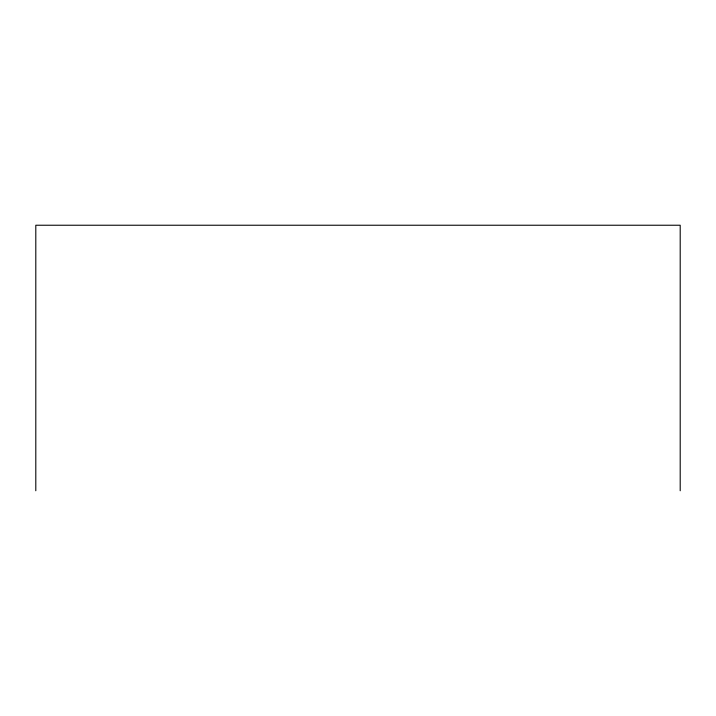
<?xml version="1.0" encoding="UTF-8"?>
<svg xmlns="http://www.w3.org/2000/svg" width="716" height="716" viewBox="0 0 716 716"><rect width="100%" height="100%" fill="white"/><g stroke="black" fill="none" stroke-linecap="round" stroke-linejoin="round"><path stroke-width="1.07" d="M680.2 490.764L680.2 225.236L35.8 225.236L35.8 490.764"/></g></svg>
